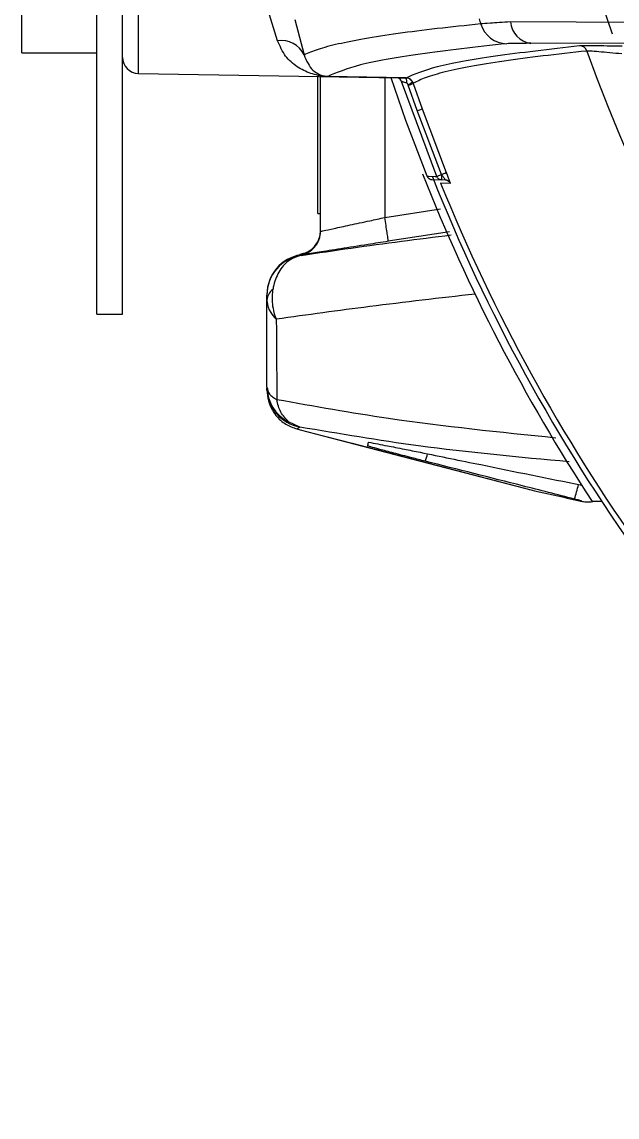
# Model space of a CAD drawing. Extents: x 8 to 113, y 1 to 87.
# Drawn here: x 103.085 to 104.197, y 33.818 to 35.864 of the extents above; entities that cross this region are included whole.
import ezdxf

# ---------------------------------------------------------------- set-up
doc = ezdxf.new("R2010")
doc.units = 0
doc.header["$MEASUREMENT"] = 0
doc.layers.add('OBJECT', color=7, linetype='CONTINUOUS')

msp = doc.modelspace()

# ---------------------------------------------------------------- linework, layer by layer
at = {"layer": 'OBJECT'}
for p, q in [((103.2247, 35.3182), (103.2247, 38.1818)), ((103.2727, 35.3182), (103.2727, 38.1818)), ((103.0847, 35.8062), (103.0847, 36.0256)), ((103.3022, 35.7677), (103.3022, 35.8879)), ((103.5624, 35.8283), (103.5449, 35.8854)), ((103.5945, 35.8681), (103.6117, 35.8022)), ((104.6491, 35.8603), (103.9972, 35.8639)), ((104.686, 35.8233), (104.0352, 35.8239)), ((103.0847, 35.8062), (103.2247, 35.8062)), ((103.3022, 35.7677), (103.7897, 35.7592)), ((103.6375, 35.5057), (103.6375, 35.7619)), ((103.6425, 35.4727), (103.6425, 35.7618)), ((103.656, 35.7621), (103.802, 35.7595)), ((103.802, 35.7595), (103.656, 35.762)), ((103.7625, 35.7597), (103.7625, 35.4985)), ((103.8596, 35.575), (103.7939, 35.7527)), ((103.8018, 35.7591), (103.802, 35.7595)), ((103.802, 35.7595), (103.802, 35.7595)), ((103.8065, 35.7456), (103.8062, 35.7466)), ((103.8232, 35.6981), (103.8065, 35.7456)), ((103.8157, 35.7489), (103.8145, 35.7517)), ((103.8159, 35.7493), (103.8157, 35.7489)), ((103.8157, 35.7489), (103.8322, 35.7014)), ((103.8159, 35.7494), (103.8159, 35.7493)), ((103.8322, 35.7014), (103.8772, 35.5823)), ((103.8684, 35.5787), (103.8232, 35.6981)), ((103.8772, 35.5823), (103.8775, 35.5817)), ((103.8417, 35.5756), (103.8445, 35.5755)), ((103.8445, 35.5755), (103.8567, 35.5751)), ((103.8506, 35.5693), (103.8685, 35.5687)), ((103.8567, 35.5751), (103.8596, 35.575)), ((103.8848, 35.5622), (103.8668, 35.5628)), ((103.8759, 35.5685), (103.8685, 35.5687)), ((103.6375, 35.5057), (103.6425, 35.5057)), ((103.7625, 35.4984), (103.8664, 35.5147)), ((103.7625, 35.4985), (103.7625, 35.4984)), ((103.8834, 35.472), (103.7691, 35.454)), ((103.6083, 35.4305), (103.6037, 35.4296)), ((103.6037, 35.4296), (103.605, 35.4287)), ((103.605, 35.4287), (103.605, 35.4283)), ((103.605, 35.4283), (103.6055, 35.4284)), ((103.6055, 35.4284), (103.6063, 35.4278)), ((103.6056, 35.4297), (103.6081, 35.4302)), ((103.6108, 35.431), (103.6083, 35.4305)), ((103.2247, 35.3182), (103.2727, 35.3182)), ((103.604, 35.107), (103.583, 35.1169)), ((103.5985, 35.1036), (103.6048, 35.1019)), ((104.0238, 34.9926), (104.0238, 34.9926)), ((104.1679, 34.9682), (104.1499, 34.9682))]:
    msp.add_line(p, q, dxfattribs=at)
at = {"layer": 'OBJECT', "flags": 128}
for points in [[(103.8417, 35.5756), (103.8021, 35.6798), (103.7744, 35.7595)], [(103.605, 35.4287), (103.6052, 35.429), (103.6056, 35.4297)], [(103.5425, 35.1762), (103.5425, 35.1784), (103.5425, 35.1797)], [(103.6048, 35.1019), (103.7474, 35.0647), (104.0238, 34.9926)], [(103.6048, 35.1019), (103.7016, 35.0767), (104.0238, 34.9926)]]:
    msp.add_lwpolyline(points, dxfattribs=at)
at = {"layer": 'OBJECT'}
for centre, radius, start, end in [((106.9727, 36.8182), 2.9515, 160.6731, 199.3269), ((106.9727, 36.8182), 3.1787, 197.364, 197.5454), ((104.0414, 35.8677), 0.0443, 184.9807, 261.9467), ((103.9918, 35.8754), 0.0523, 197.2322, 268.7609), ((103.5703, 35.7836), 0.0454, 24.1446, 100.0658), ((104.1261, 35.8045), 0.0149, 19.2775, 88.7705), ((106.9727, 36.8182), 3.0068, 199.6027, 266.1975), ((103.3027, 35.7977), 0.03, 180, 269), ((103.6541, 35.762), 0.00191, 358.8578, 1.1422), ((103.7845, 35.7495), 0.00997, 18.5673, 76.7216), ((103.789, 35.7519), 0.0147, 350.9731, 29.3084), ((103.8017, 35.7445), 0.015, 18.7103, 88.9774), ((103.8017, 35.7445), 0.015, 18.8085, 88.9923), ((103.7348, 35.8725), 0.1447, 299.5824, 303.4223), ((103.7358, 35.9616), 0.2272, 288.1552, 290.593), ((103.7527, 35.9029), 0.2166, 288.9925, 291.55), ((106.9727, 36.8182), 3.375, 201.519, 213.2401), ((103.7985, 35.7595), 0.1939, 291.1312, 293.9487), ((103.9369, 35.5736), 0.0685, 176.0346, 184.1048), ((103.9193, 35.457), 0.1315, 108.561, 112.7149), ((106.9727, 36.8182), 3.36, 201.7309, 215.6734), ((106.9727, 36.8182), 3.35, 202.0083, 215.5044), ((103.8755, 35.5585), 0.00999, 22.1046, 88.0008), ((103.5975, 35.4727), 0.045, 301.8899, 359.9923), ((103.5975, 35.4739), 0.045, 304.7808, 359.9939), ((103.5975, 35.4727), 0.045, 279.591, 301.8825), ((103.5975, 35.4739), 0.045, 280.3247, 304.7868), ((103.6175, 35.3548), 0.075, 99.5855, 179.9914), ((103.6175, 35.3543), 0.075, 99.1628, 179.9921), ((103.6175, 35.3543), 0.075, 99.5859, 179.9914), ((103.6175, 35.3536), 0.075, 98.5555, 179.9914), ((103.5688, 35.3426), 0.0264, 125.8142, 176.3361), ((103.6153, 35.1822), 0.0729, 180.3142, 243.6343), ((103.6175, 35.1808), 0.075, 179.9918, 259.7022), ((103.706, 35.09), 0.1403, 340.5308, 346.4031), ((103.7323, 35.0956), 0.4038, 342.2628, 346.2298)]:
    msp.add_arc(centre, radius, start, end, dxfattribs=at)
for points, knots in [([(103.9972, 35.8639), (103.9832, 35.863), (103.9555, 35.8613), (103.9464, 35.8604), (103.9419, 35.86)], [0, 0, 0, 0, 0.5068029, 1, 1, 1, 1]), ([(103.9419, 35.86), (103.9139, 35.8571), (103.8572, 35.8513), (103.7851, 35.842), (103.7234, 35.8325), (103.674, 35.8226), (103.6355, 35.8126), (103.6197, 35.8057), (103.6117, 35.8022)], [0, 0, 0, 0, 0.1611428, 0.3277987, 0.4999716, 0.6645325, 0.8312073, 1, 1, 1, 1]), ([(103.656, 35.762), (103.6556, 35.762), (103.6546, 35.762), (103.6525, 35.7621), (103.6494, 35.7623), (103.6444, 35.7629), (103.6358, 35.7643), (103.6197, 35.7686), (103.5985, 35.7791), (103.5757, 35.7984), (103.5668, 35.8183), (103.5624, 35.8283)], [0, 0, 0, 0, 0.006485, 0.013719, 0.031593, 0.062972, 0.125806, 0.2514, 0.500146, 0.748658, 1, 1, 1, 1]), ([(103.9906, 35.8232), (103.9333, 35.8168), (103.8186, 35.804), (103.7071, 35.7836), (103.673, 35.7692), (103.656, 35.7621)], [0, 0, 0, 0, 0.333112, 0.666662, 1, 1, 1, 1]), ([(104.0352, 35.8239), (104.0241, 35.8238), (104.0018, 35.8238), (103.9944, 35.8234), (103.9906, 35.8232)], [0, 0, 0, 0, 0.4986893, 1, 1, 1, 1]), ([(103.6117, 35.8022), (103.6165, 35.7913), (103.6238, 35.7748), (103.6383, 35.7665), (103.6459, 35.7637), (103.6501, 35.7627), (103.6525, 35.7623), (103.6539, 35.7622), (103.6549, 35.7621), (103.6555, 35.7621), (103.6558, 35.7621), (103.6559, 35.7621), (103.656, 35.7621)], [0, 0, 0, 0, 0.496699, 0.7520312, 0.8811108, 0.944765, 0.975296, 0.9892337, 0.9951733, 0.9976836, 0.9988504, 1, 1, 1, 1]), ([(103.802, 35.7595), (103.8185, 35.7666), (103.8515, 35.7806), (103.9595, 35.8006), (104.0708, 35.8132), (104.1264, 35.8195)], [0, 0, 0, 0, 0.3333562, 0.6669607, 1, 1, 1, 1]), ([(104.1402, 35.8095), (104.1121, 35.8064), (104.0548, 35.8002), (103.9828, 35.7905), (103.9217, 35.7805), (103.8736, 35.7704), (103.8371, 35.76), (103.823, 35.7529), (103.8159, 35.7494)], [0, 0, 0, 0, 0.160827, 0.327495, 0.500007, 0.664527, 0.83119, 1, 1, 1, 1]), ([(104.1264, 35.8195), (104.1286, 35.8195), (104.1331, 35.8197), (104.1525, 35.8197), (104.1775, 35.8195), (104.1963, 35.8192), (104.2058, 35.819)], [0, 0, 0, 0, 0.249711, 0.499494, 0.749374, 1, 1, 1, 1]), ([(104.2055, 35.804), (104.1978, 35.8048), (104.1825, 35.8063), (104.1617, 35.8081), (104.1456, 35.8093), (104.1419, 35.8094), (104.1402, 35.8095)], [0, 0, 0, 0, 0.2507602, 0.5007351, 0.7604517, 1, 1, 1, 1]), ([(103.7892, 35.7591), (103.7892, 35.7591), (103.789, 35.759), (103.7894, 35.7586), (103.7902, 35.7579), (103.791, 35.7571), (103.7915, 35.7567)], [0, 0, 0, 0, 0.018675, 0.371133, 0.696722, 1, 1, 1, 1]), ([(103.7897, 35.7592), (103.7898, 35.7592), (103.7911, 35.7592), (103.7953, 35.7591), (103.7996, 35.7591), (103.8018, 35.7591)], [0, 0, 0, 0, 0.0336102, 0.5111901, 1, 1, 1, 1]), ([(103.8035, 35.7496), (103.8023, 35.7499), (103.7998, 35.7507), (103.7968, 35.7516), (103.7946, 35.7523), (103.7941, 35.7526), (103.7939, 35.7527)], [0, 0, 0, 0, 0.263892, 0.519208, 0.764227, 1, 1, 1, 1]), ([(103.8145, 35.7517), (103.8137, 35.7527), (103.8123, 35.7548), (103.8091, 35.7571), (103.8056, 35.7587), (103.8031, 35.7589), (103.8018, 35.7591)], [0, 0, 0, 0, 0.2526722, 0.5023033, 0.7509138, 1, 1, 1, 1]), ([(103.8062, 35.7466), (103.8058, 35.7473), (103.8053, 35.7483), (103.8043, 35.7492), (103.8037, 35.7495), (103.8035, 35.7496)], [0, 0, 0, 0, 0.567945, 0.802836, 1, 1, 1, 1]), ([(103.8596, 35.575), (103.8597, 35.575), (103.8598, 35.5751), (103.8607, 35.5755), (103.8623, 35.5762), (103.8649, 35.5772), (103.8671, 35.5782), (103.8682, 35.5786), (103.8684, 35.5787)], [0, 0, 0, 0, 0.165751, 0.304542, 0.500524, 0.75897, 0.963227, 1, 1, 1, 1]), ([(103.8685, 35.5784), (103.8685, 35.5784), (103.8684, 35.5785), (103.8684, 35.5786), (103.8684, 35.5787)], [0, 0, 0, 0, 0.505478, 1, 1, 1, 1]), ([(103.8759, 35.5685), (103.8759, 35.5685), (103.8759, 35.5686), (103.8755, 35.5693), (103.8748, 35.5704), (103.8735, 35.5721), (103.8714, 35.5748), (103.8696, 35.5771), (103.8685, 35.5784)], [0, 0, 0, 0, 0.115863, 0.235626, 0.362968, 0.500968, 0.715692, 1, 1, 1, 1]), ([(103.8775, 35.5817), (103.8784, 35.5793), (103.8804, 35.5743), (103.8825, 35.5689), (103.8837, 35.5656), (103.8844, 35.5637), (103.8848, 35.5625), (103.8848, 35.5623), (103.8848, 35.5622)], [0, 0, 0, 0, 0.250461, 0.499095, 0.623969, 0.749217, 0.874879, 1, 1, 1, 1]), ([(103.8417, 35.5756), (103.8419, 35.5751), (103.8424, 35.5741), (103.8434, 35.5728), (103.8445, 35.5716), (103.8459, 35.5706), (103.8474, 35.5699), (103.849, 35.5695), (103.8501, 35.5694), (103.8506, 35.5693)], [0, 0, 0, 0, 0.14386, 0.287723, 0.431551, 0.57538, 0.719226, 0.857748, 1, 1, 1, 1]), ([(103.8685, 35.5687), (103.8676, 35.5688), (103.8657, 35.5691), (103.8631, 35.5704), (103.8609, 35.5724), (103.8601, 35.5741), (103.8596, 35.575)], [0, 0, 0, 0, 0.250007, 0.500033, 0.750052, 1, 1, 1, 1]), ([(103.6425, 35.4727), (103.6438, 35.4729), (103.6464, 35.4734), (103.6667, 35.4778), (103.6967, 35.4843), (103.7305, 35.4915), (103.7532, 35.4965), (103.7625, 35.4985)], [0, 0, 0, 0, 0.210302, 0.421031, 0.633675, 0.849459, 1, 1, 1, 1]), ([(103.7691, 35.454), (103.7691, 35.454), (103.7691, 35.454), (103.769, 35.4552), (103.7684, 35.46), (103.7669, 35.4701), (103.7649, 35.4834), (103.7633, 35.4934), (103.7625, 35.4984)], [0, 0, 0, 0, 0.031375, 0.137094, 0.352832, 0.568551, 0.784279, 1, 1, 1, 1]), ([(103.6063, 35.4278), (103.6685, 35.4369), (103.7613, 35.4505), (103.8554, 35.4621), (103.8864, 35.4659)], [0, 0, 0, 0, 0.6712924, 1, 1, 1, 1]), ([(103.7691, 35.454), (103.7564, 35.452), (103.7253, 35.4471), (103.679, 35.4398), (103.6378, 35.4334), (103.613, 35.4295), (103.6077, 35.4287), (103.6055, 35.4284)], [0, 0, 0, 0, 0.15872, 0.388993, 0.616563, 0.842875, 1, 1, 1, 1]), ([(103.6231, 35.437), (103.6229, 35.4369), (103.6209, 35.4352), (103.6169, 35.4332), (103.6123, 35.4314), (103.6096, 35.4306), (103.6084, 35.4303), (103.6077, 35.4301), (103.6071, 35.43), (103.6071, 35.43), (103.6071, 35.43)], [0, 0, 0, 0, 0.02986, 0.310806, 0.516836, 0.609874, 0.671, 0.732377, 0.825185, 1, 1, 1, 1]), ([(103.6063, 35.4278), (103.5976, 35.4251), (103.5864, 35.4216), (103.5707, 35.4067), (103.5613, 35.3919), (103.5555, 35.3746), (103.5539, 35.3668), (103.5534, 35.364)], [0, 0, 0, 0, 0.35553, 0.454514, 0.769565, 0.917458, 1, 1, 1, 1]), ([(103.5425, 35.3443), (103.5425, 35.3448), (103.5425, 35.3461), (103.5425, 35.3491), (103.5425, 35.3528), (103.5425, 35.3533), (103.5425, 35.3536)], [0, 0, 0, 0, 0.057753, 0.172176, 0.469853, 1, 1, 1, 1]), ([(103.5534, 35.364), (103.5531, 35.3622), (103.5513, 35.3509), (103.5522, 35.3318), (103.5571, 35.3153), (103.5598, 35.3087), (103.5599, 35.3086)], [0, 0, 0, 0, 0.097877, 0.624467, 0.993076, 1, 1, 1, 1]), ([(103.9314, 35.3554), (103.8655, 35.3479), (103.7407, 35.3336), (103.6179, 35.3166), (103.5599, 35.3086)], [0, 0, 0, 0, 0.5277, 1, 1, 1, 1]), ([(103.5425, 35.3443), (103.5425, 35.3431), (103.5427, 35.3353), (103.5472, 35.3228), (103.5556, 35.3126), (103.5598, 35.3086), (103.5599, 35.3086)], [0, 0, 0, 0, 0.0978868, 0.6244647, 0.9930628, 1, 1, 1, 1]), ([(103.5425, 35.1818), (103.5425, 35.2159), (103.5425, 35.2695), (103.5425, 35.3244), (103.5425, 35.3443)], [0, 0, 0, 0, 0.636851, 1, 1, 1, 1]), ([(103.5599, 35.3086), (103.56, 35.2895), (103.5604, 35.2389), (103.5608, 35.1895), (103.5611, 35.1587)], [0, 0, 0, 0, 0.376845, 1, 1, 1, 1]), ([(103.5425, 35.1818), (103.5434, 35.1772), (103.5448, 35.1705), (103.5528, 35.1632), (103.558, 35.1601), (103.561, 35.1587), (103.5611, 35.1587)], [0, 0, 0, 0, 0.507896, 0.747889, 0.993599, 1, 1, 1, 1]), ([(103.5425, 35.1762), (103.5425, 35.1761), (103.5425, 35.1693), (103.5448, 35.1523), (103.5566, 35.1295), (103.5763, 35.1115), (103.5914, 35.1061), (103.5985, 35.1036)], [0, 0, 0, 0, 0.003461, 0.212793, 0.526924, 0.776562, 1, 1, 1, 1]), ([(103.583, 35.1169), (103.5776, 35.1225), (103.5697, 35.1307), (103.5636, 35.1459), (103.5617, 35.1542), (103.5611, 35.1586), (103.5611, 35.1587)], [0, 0, 0, 0, 0.508663, 0.74828, 0.993606, 1, 1, 1, 1]), ([(103.5611, 35.1587), (103.6305, 35.1463), (103.8027, 35.1156), (103.9775, 35.0978), (104.0819, 35.0871)], [0, 0, 0, 0, 0.403026, 1, 1, 1, 1]), ([(103.604, 35.107), (103.604, 35.1069), (103.6031, 35.1064), (103.6013, 35.1052), (103.5995, 35.1041), (103.5985, 35.1036)], [0, 0, 0, 0, 0.043725, 0.487633, 1, 1, 1, 1]), ([(104.1072, 35.0421), (104.013, 35.0507), (103.8442, 35.0662), (103.6777, 35.0945), (103.604, 35.107)], [0, 0, 0, 0, 0.557794, 1, 1, 1, 1]), ([(103.7305, 35.0718), (103.7306, 35.0722), (103.731, 35.074), (103.7316, 35.0763), (103.7321, 35.0783), (103.7323, 35.0788)], [0, 0, 0, 0, 0.151261, 0.756304, 1, 1, 1, 1]), ([(103.8382, 35.0433), (103.8298, 35.0454), (103.8092, 35.0507), (103.7787, 35.0586), (103.7519, 35.0657), (103.7339, 35.0706), (103.7316, 35.0714), (103.7305, 35.0718)], [0, 0, 0, 0, 0.151543, 0.369849, 0.581663, 0.790624, 1, 1, 1, 1]), ([(103.7323, 35.0788), (103.7324, 35.0788), (103.7435, 35.0766), (103.7628, 35.0729), (103.796, 35.0664), (103.8185, 35.0619), (103.8285, 35.0599)], [0, 0, 0, 0, 0.002566, 0.427489, 0.744599, 1, 1, 1, 1]), ([(103.8285, 35.0599), (103.8662, 35.0522), (103.9669, 35.0317), (104.0675, 35.0113), (104.1305, 34.9985)], [0, 0, 0, 0, 0.375124, 1, 1, 1, 1]), ([(104.1169, 34.9726), (104.0846, 34.9808), (103.9917, 35.0044), (103.8988, 35.0279), (103.8382, 35.0433)], [0, 0, 0, 0, 0.347831, 1, 1, 1, 1]), ([(104.0238, 34.9926), (104.0253, 34.9922), (104.0284, 34.9914), (104.0316, 34.9906), (104.033, 34.9903), (104.0334, 34.9902)], [0, 0, 0, 0, 0.44107, 0.883148, 1, 1, 1, 1]), ([(104.0334, 34.9902), (104.0566, 34.9849), (104.0875, 34.9779), (104.1185, 34.9711), (104.1261, 34.9694)], [0, 0, 0, 0, 0.752707, 1, 1, 1, 1]), ([(104.1261, 34.9694), (104.1271, 34.9692), (104.129, 34.9688), (104.1302, 34.9686), (104.1301, 34.9689), (104.1285, 34.9694), (104.1256, 34.9703), (104.1216, 34.9714), (104.1185, 34.9722), (104.1169, 34.9726)], [0, 0, 0, 0, 0.140408, 0.280744, 0.419016, 0.557115, 0.697838, 0.842811, 1, 1, 1, 1]), ([(104.1269, 34.9692), (104.1278, 34.969), (104.1302, 34.9685), (104.1335, 34.9678), (104.1399, 34.9671), (104.146, 34.9669), (104.1501, 34.9679), (104.1512, 34.9682)], [0, 0, 0, 0, 0.114989, 0.325614, 0.530174, 0.870539, 1, 1, 1, 1])]:
    msp.add_open_spline(points, degree=3, knots=knots, dxfattribs=at)

doc.saveas('drawing.dxf')
